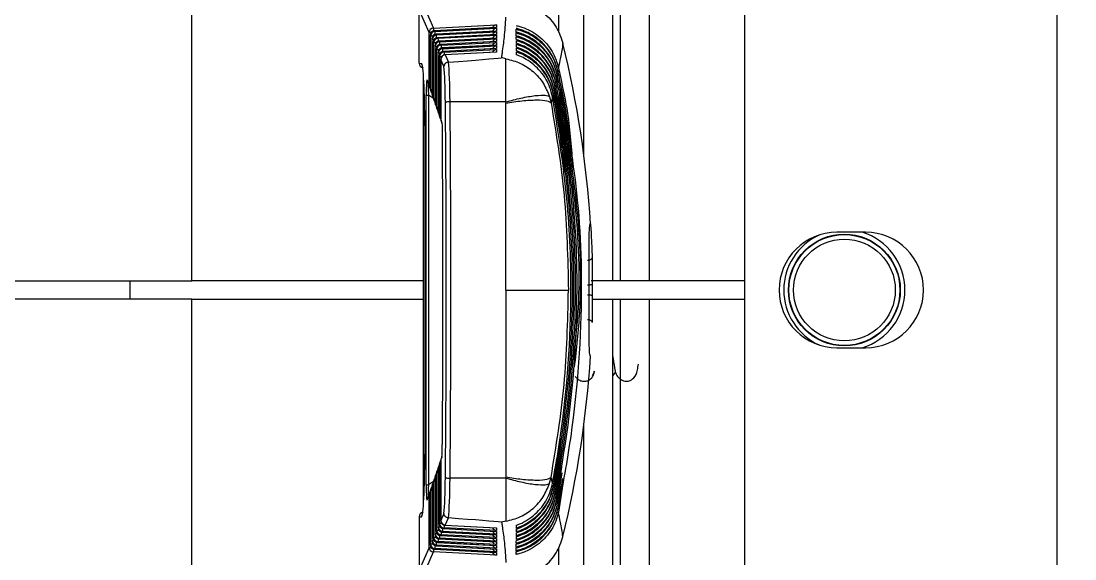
# Model space of a CAD drawing. Extents: x 8 to 113, y 0 to 87.
# Drawn here: x 79.496 to 81.773, y 36.237 to 37.4 of the extents above; entities that cross this region are included whole.
import ezdxf

# ---------------------------------------------------------------- set-up
doc = ezdxf.new("R2010")
doc.units = 0
doc.header["$MEASUREMENT"] = 0
doc.layers.add('OBJECT', color=7, linetype='CONTINUOUS')

msp = doc.modelspace()

# ---------------------------------------------------------------- linework, layer by layer
at = {"layer": 'OBJECT'}
for p, q in [((81.7346, 36.0256), (81.7346, 44.9982)), ((79.8654, 36.8382), (79.8654, 38.7777)), ((80.712, 37.109), (80.712, 38.7777)), ((80.6572, 38.6682), (80.6572, 37.3751)), ((80.7739, 38.598), (80.7739, 36.8382)), ((80.7913, 36.8382), (80.7913, 37.8259)), ((80.8533, 37.8059), (80.8533, 36.8382)), ((81.0596, 36.0699), (81.0596, 37.5666)), ((80.3775, 37.3748), (80.3559, 37.4238)), ((80.3559, 37.3088), (80.3559, 37.4238)), ((80.3654, 37.4337), (80.3869, 37.3847)), ((80.3869, 37.3847), (80.5229, 37.3917)), ((80.5216, 37.3858), (80.3896, 37.3787)), ((80.5229, 37.3858), (80.3896, 37.3786)), ((80.3896, 37.3787), (80.3896, 37.3786)), ((80.3896, 37.3786), (80.3902, 37.3772)), ((80.3902, 37.3772), (80.5229, 37.3841)), ((80.5216, 37.3782), (80.3928, 37.3713)), ((80.5229, 37.3782), (80.3929, 37.3712)), ((80.5229, 37.3917), (80.5229, 37.3858)), ((80.5229, 37.3841), (80.5229, 37.3782)), ((80.3775, 37.261), (80.3775, 37.3748)), ((80.3821, 37.3748), (80.3775, 37.3748)), ((80.3801, 37.3687), (80.3801, 37.2532)), ((80.3807, 37.3673), (80.3801, 37.3687)), ((80.3801, 37.3687), (80.3801, 37.2532)), ((80.3801, 37.3687), (80.3801, 37.3687)), ((80.3807, 37.2514), (80.3807, 37.3673)), ((80.3854, 37.3673), (80.3807, 37.3673)), ((80.3834, 37.3613), (80.3834, 37.2437)), ((80.384, 37.3599), (80.3834, 37.3613)), ((80.3834, 37.3613), (80.3834, 37.2437)), ((80.3834, 37.3613), (80.3834, 37.3613)), ((80.384, 37.2419), (80.384, 37.3599)), ((80.3887, 37.3599), (80.384, 37.3599)), ((80.3928, 37.3713), (80.3929, 37.3712)), ((80.3929, 37.3712), (80.3935, 37.3698)), ((80.3935, 37.3698), (80.5229, 37.3765)), ((80.3937, 37.3634), (80.3935, 37.3698)), ((80.5216, 37.3706), (80.3961, 37.3638)), ((80.5229, 37.3706), (80.3961, 37.3638)), ((80.3961, 37.3638), (80.3967, 37.3624)), ((80.3961, 37.3638), (80.3961, 37.3638)), ((80.3967, 37.3624), (80.5229, 37.3689)), ((80.5216, 37.363), (80.3994, 37.3564)), ((80.5229, 37.363), (80.3994, 37.3563)), ((80.3994, 37.3564), (80.3994, 37.3563)), ((80.3994, 37.3563), (80.4, 37.3549)), ((80.4, 37.3549), (80.5229, 37.3613)), ((80.5216, 37.3554), (80.4027, 37.349)), ((80.5229, 37.3554), (80.4027, 37.3489)), ((80.5229, 37.3765), (80.5229, 37.3706)), ((80.5229, 37.3689), (80.5229, 37.363)), ((80.5229, 37.3613), (80.5229, 37.3554)), ((80.3867, 37.3538), (80.3867, 37.2342)), ((80.3873, 37.3524), (80.3867, 37.3538)), ((80.3867, 37.3538), (80.3867, 37.2342)), ((80.3867, 37.3538), (80.3867, 37.3538)), ((80.3873, 37.2324), (80.3873, 37.3524)), ((80.3919, 37.3524), (80.3873, 37.3524)), ((80.3899, 37.3464), (80.3899, 37.2247)), ((80.3906, 37.345), (80.3899, 37.3464)), ((80.3899, 37.3464), (80.3899, 37.2247)), ((80.3899, 37.3464), (80.3899, 37.3464)), ((80.3906, 37.2229), (80.3906, 37.345)), ((80.3952, 37.345), (80.3906, 37.345)), ((80.3932, 37.339), (80.3932, 37.2152)), ((80.3938, 37.3376), (80.3932, 37.339)), ((80.3932, 37.339), (80.3932, 37.2152)), ((80.3932, 37.339), (80.3932, 37.339)), ((80.3938, 37.2133), (80.3938, 37.3376)), ((80.3985, 37.3376), (80.3938, 37.3376)), ((80.3965, 37.3315), (80.3965, 37.2056)), ((80.3971, 37.3301), (80.3965, 37.3315)), ((80.3965, 37.3315), (80.3965, 37.2056)), ((80.3965, 37.3315), (80.3965, 37.3315)), ((80.4027, 37.349), (80.4027, 37.3489)), ((80.4027, 37.3489), (80.4033, 37.3475)), ((80.4033, 37.3475), (80.5229, 37.3537)), ((80.5216, 37.3478), (80.4059, 37.3415)), ((80.5229, 37.3477), (80.4059, 37.3414)), ((80.4059, 37.3415), (80.4059, 37.3414)), ((80.4059, 37.3414), (80.4066, 37.34)), ((80.4066, 37.34), (80.5229, 37.346)), ((80.5216, 37.3401), (80.4092, 37.3341)), ((80.5229, 37.3401), (80.4092, 37.334)), ((80.4092, 37.3341), (80.4092, 37.334)), ((80.4092, 37.334), (80.4098, 37.3326)), ((80.4098, 37.3326), (80.5229, 37.3384)), ((80.5216, 37.3325), (80.4125, 37.3267)), ((80.5229, 37.3325), (80.4125, 37.3266)), ((80.5229, 37.3537), (80.5229, 37.3477)), ((80.5229, 37.346), (80.5229, 37.3401)), ((80.5229, 37.3384), (80.5229, 37.3325)), ((80.6667, 37.3517), (80.6668, 37.3515)), ((80.3559, 37.3088), (80.3612, 37.3083)), ((80.3559, 37.3088), (80.3559, 37.3088)), ((80.3971, 37.2038), (80.3971, 37.3301)), ((80.4017, 37.3301), (80.3971, 37.3301)), ((80.3997, 37.3241), (80.3997, 37.1961)), ((80.3998, 37.3241), (80.3997, 37.3241)), ((80.4004, 37.3227), (80.3998, 37.3241)), ((80.3998, 37.3241), (80.3998, 37.1961)), ((80.4004, 37.1943), (80.4004, 37.3227)), ((80.405, 37.3227), (80.4004, 37.3227)), ((80.403, 37.3167), (80.403, 37.1866)), ((80.403, 37.3167), (80.403, 37.1866)), ((80.4097, 37.3014), (80.403, 37.3167)), ((80.403, 37.3167), (80.403, 37.3167)), ((80.4125, 37.3266), (80.4125, 37.3267)), ((80.4125, 37.3266), (80.4193, 37.3111)), ((80.4193, 37.3111), (80.4196, 37.3112)), ((80.5434, 37.3182), (80.5343, 37.3206)), ((80.6558, 37.2923), (80.6554, 37.2907)), ((80.6574, 37.282), (80.6558, 37.2923)), ((80.3651, 37.2859), (80.3651, 36.3505)), ((80.3736, 37.2722), (80.3775, 37.261)), ((80.3741, 37.2689), (80.378, 37.2577)), ((80.3742, 37.2686), (80.3742, 37.2658)), ((80.6509, 37.2683), (80.6506, 37.2666)), ((80.6525, 37.2579), (80.6509, 37.2683)), ((80.6526, 37.2763), (80.6522, 37.2747)), ((80.6541, 37.2659), (80.6526, 37.2763)), ((80.6542, 37.2843), (80.6538, 37.2827)), ((80.6558, 37.274), (80.6542, 37.2843)), ((80.3801, 37.261), (80.3775, 37.261)), ((80.3801, 37.2532), (80.3807, 37.2514)), ((80.3801, 37.2532), (80.3801, 37.2532)), ((80.3807, 37.2514), (80.3834, 37.2514)), ((80.3807, 37.25), (80.3813, 37.2482)), ((80.3834, 37.2437), (80.384, 37.2419)), ((80.3834, 37.2437), (80.3834, 37.2437)), ((80.384, 37.2419), (80.3867, 37.2419)), ((80.6458, 37.2442), (80.6455, 37.2426)), ((80.6475, 37.2522), (80.6472, 37.2506)), ((80.6492, 37.2603), (80.6489, 37.2586)), ((80.3715, 36.3973), (80.3715, 37.2392)), ((80.3715, 37.2392), (80.3765, 37.2392)), ((80.3765, 37.2392), (80.3765, 36.3973)), ((80.3868, 37.2324), (80.3765, 37.2392)), ((80.3839, 37.2404), (80.3845, 37.2387)), ((80.3867, 37.2342), (80.3873, 37.2324)), ((80.3867, 37.2342), (80.3867, 37.2342)), ((80.3872, 37.2309), (80.3878, 37.2291)), ((80.3873, 37.2324), (80.3899, 37.2324)), ((80.3899, 37.2247), (80.3906, 37.2229)), ((80.3899, 37.2247), (80.3899, 37.2247)), ((80.3905, 37.2214), (80.3911, 37.2196)), ((80.3906, 37.2229), (80.3932, 37.2229)), ((80.5434, 37.2249), (80.4228, 37.2249)), ((80.5434, 37.2225), (80.5434, 37.2249)), ((80.6378, 37.2361), (80.6411, 37.2229)), ((80.6441, 37.2362), (80.6411, 37.2229)), ((80.3932, 37.2152), (80.3938, 37.2133)), ((80.3932, 37.2152), (80.3932, 37.2152)), ((80.3937, 37.2119), (80.3944, 37.2101)), ((80.3938, 37.2133), (80.3965, 37.2133)), ((80.3965, 37.2056), (80.3971, 37.2038)), ((80.3965, 37.2056), (80.3965, 37.2056)), ((80.397, 37.2024), (80.3976, 37.2006)), ((80.3971, 37.2038), (80.3997, 37.2038)), ((80.3997, 37.1961), (80.3998, 37.1961)), ((80.3998, 37.1961), (80.4004, 37.1943)), ((80.3683, 37.1732), (80.3683, 36.4632)), ((80.3683, 37.1732), (80.3683, 36.4632)), ((80.3683, 37.1732), (80.3683, 37.1732)), ((80.4003, 37.1929), (80.4009, 37.1911)), ((80.4004, 37.1943), (80.403, 37.1943)), ((80.403, 37.1866), (80.4047, 37.1818)), ((80.403, 37.1866), (80.403, 37.1866)), ((80.4036, 37.1834), (80.4052, 37.1785)), ((80.7263, 36.9616), (80.7263, 36.9616)), ((81.3206, 36.9432), (81.2586, 36.9432)), ((79.7321, 36.7982), (79.732, 36.8382)), ((80.3651, 36.8382), (79.8654, 36.8382)), ((80.7913, 36.8382), (80.7739, 36.8382)), ((81.0596, 36.8382), (80.8533, 36.8382)), ((80.7299, 36.8304), (80.7299, 36.8304)), ((79.8654, 34.8588), (79.8654, 36.7982)), ((79.8654, 36.7982), (80.3651, 36.7982)), ((80.7299, 36.806), (80.7299, 36.806)), ((80.7739, 36.7982), (80.7739, 35.0384)), ((80.7739, 36.7982), (80.7913, 36.7982)), ((80.7913, 35.8106), (80.7913, 36.7982)), ((80.8533, 36.7982), (80.8533, 35.8305)), ((80.8533, 36.7982), (81.0596, 36.7982)), ((80.7263, 36.6748), (80.7263, 36.6748)), ((81.2586, 36.6932), (81.3206, 36.6932)), ((80.7305, 36.6337), (80.7359, 36.6425)), ((80.775, 36.6331), (80.7811, 36.6411)), ((80.712, 34.8588), (80.712, 36.5274)), ((80.6602, 36.4954), (80.6455, 36.3938)), ((80.6608, 36.4786), (80.6472, 36.3858)), ((80.3683, 36.4632), (80.3683, 36.4632)), ((80.4009, 36.4454), (80.4003, 36.4436)), ((80.403, 36.4498), (80.4047, 36.4547)), ((80.403, 36.4498), (80.403, 36.3198)), ((80.403, 36.4498), (80.403, 36.3198)), ((80.403, 36.4498), (80.403, 36.4498)), ((80.4052, 36.4579), (80.4036, 36.4531)), ((80.6616, 36.4632), (80.6489, 36.3778)), ((80.6625, 36.4489), (80.6506, 36.3698)), ((80.3938, 36.4231), (80.3932, 36.4213)), ((80.3932, 36.4213), (80.3932, 36.2975)), ((80.3932, 36.4213), (80.3932, 36.2975)), ((80.3932, 36.4213), (80.3932, 36.4213)), ((80.3944, 36.4264), (80.3937, 36.4245)), ((80.3938, 36.2989), (80.3938, 36.4231)), ((80.3965, 36.4231), (80.3938, 36.4231)), ((80.3971, 36.4326), (80.3965, 36.4308)), ((80.3965, 36.4308), (80.3965, 36.3049)), ((80.3965, 36.4308), (80.3965, 36.3049)), ((80.3965, 36.4308), (80.3965, 36.4308)), ((80.3976, 36.4359), (80.397, 36.434)), ((80.3971, 36.3063), (80.3971, 36.4326)), ((80.3997, 36.4326), (80.3971, 36.4326)), ((80.3997, 36.4403), (80.3997, 36.3123)), ((80.3998, 36.4403), (80.3997, 36.4403)), ((80.4004, 36.4421), (80.3998, 36.4403)), ((80.3998, 36.4403), (80.3998, 36.3123)), ((80.4004, 36.3138), (80.4004, 36.4421)), ((80.403, 36.4421), (80.4004, 36.4421)), ((80.6634, 36.4355), (80.6522, 36.3618)), ((80.6645, 36.4228), (80.6538, 36.3538)), ((80.3868, 36.404), (80.3765, 36.3973)), ((80.3873, 36.4041), (80.3867, 36.4023)), ((80.3867, 36.4023), (80.3867, 36.2826)), ((80.3867, 36.4023), (80.3867, 36.2826)), ((80.3867, 36.4023), (80.3867, 36.4023)), ((80.3878, 36.4073), (80.3872, 36.4055)), ((80.3873, 36.284), (80.3873, 36.4041)), ((80.3899, 36.4041), (80.3873, 36.4041)), ((80.3906, 36.4136), (80.3899, 36.4118)), ((80.3899, 36.4118), (80.3899, 36.29)), ((80.3899, 36.4118), (80.3899, 36.29)), ((80.3899, 36.4118), (80.3899, 36.4118)), ((80.3911, 36.4168), (80.3905, 36.415)), ((80.3906, 36.2914), (80.3906, 36.4136)), ((80.3932, 36.4136), (80.3906, 36.4136)), ((80.5434, 36.4115), (80.4228, 36.4115)), ((80.5434, 36.414), (80.5434, 36.4115)), ((80.6378, 36.4004), (80.6411, 36.4135)), ((80.6441, 36.4002), (80.6411, 36.4135)), ((80.6655, 36.4107), (80.6554, 36.3458)), ((80.6666, 36.3991), (80.657, 36.3378)), ((80.3715, 36.3973), (80.3765, 36.3973)), ((80.3736, 36.3643), (80.3775, 36.3755)), ((80.378, 36.3787), (80.3741, 36.3675)), ((80.3775, 36.2617), (80.3775, 36.3755)), ((80.3775, 36.3755), (80.3801, 36.3755)), ((80.3807, 36.385), (80.3801, 36.3832)), ((80.3801, 36.3832), (80.3801, 36.2677)), ((80.3801, 36.3832), (80.3801, 36.2677)), ((80.3801, 36.3832), (80.3801, 36.3832)), ((80.3813, 36.3883), (80.3807, 36.3865)), ((80.3807, 36.2691), (80.3807, 36.385)), ((80.3834, 36.385), (80.3807, 36.385)), ((80.384, 36.3945), (80.3834, 36.3927)), ((80.3834, 36.3927), (80.3834, 36.2752)), ((80.3834, 36.3927), (80.3834, 36.2752)), ((80.3834, 36.3927), (80.3834, 36.3927)), ((80.3845, 36.3978), (80.3839, 36.396)), ((80.384, 36.2766), (80.384, 36.3945)), ((80.3867, 36.3945), (80.384, 36.3945)), ((80.6458, 36.3922), (80.6455, 36.3938)), ((80.6475, 36.3842), (80.6472, 36.3858)), ((80.6492, 36.3762), (80.6489, 36.3778)), ((80.6509, 36.3682), (80.6506, 36.3698)), ((80.6526, 36.3602), (80.6522, 36.3618)), ((80.6542, 36.3522), (80.6538, 36.3538)), ((80.4097, 36.335), (80.403, 36.3198)), ((80.6558, 36.3442), (80.6554, 36.3458)), ((80.3559, 36.3277), (80.3612, 36.3281)), ((80.3559, 36.3277), (80.3559, 36.2127)), ((80.3559, 36.3277), (80.3559, 36.3277)), ((80.3997, 36.3123), (80.3998, 36.3123)), ((80.3998, 36.3123), (80.4004, 36.3138)), ((80.4004, 36.3138), (80.405, 36.3138)), ((80.403, 36.3198), (80.403, 36.3198)), ((80.4125, 36.3099), (80.4193, 36.3253)), ((80.4125, 36.3099), (80.5229, 36.3039)), ((80.4125, 36.3098), (80.4125, 36.3099)), ((80.4125, 36.3098), (80.5216, 36.3039)), ((80.4193, 36.3253), (80.4196, 36.3253)), ((80.5434, 36.3182), (80.5343, 36.3159)), ((80.3899, 36.29), (80.3906, 36.2914)), ((80.3899, 36.29), (80.3899, 36.29)), ((80.3906, 36.2914), (80.3952, 36.2914)), ((80.3932, 36.2975), (80.3938, 36.2989)), ((80.3932, 36.2975), (80.3932, 36.2975)), ((80.3938, 36.2989), (80.3985, 36.2989)), ((80.3965, 36.3049), (80.3971, 36.3063)), ((80.3965, 36.3049), (80.3965, 36.3049)), ((80.3971, 36.3063), (80.4017, 36.3063)), ((80.4033, 36.289), (80.4027, 36.2876)), ((80.4027, 36.2876), (80.5229, 36.2811)), ((80.4027, 36.2876), (80.4027, 36.2875)), ((80.4027, 36.2875), (80.5216, 36.2811)), ((80.5229, 36.2828), (80.4033, 36.289)), ((80.4066, 36.2964), (80.4059, 36.295)), ((80.4059, 36.295), (80.5229, 36.2887)), ((80.4059, 36.295), (80.4059, 36.2949)), ((80.4059, 36.2949), (80.5216, 36.2887)), ((80.5229, 36.2904), (80.4066, 36.2964)), ((80.4098, 36.3039), (80.4092, 36.3024)), ((80.4092, 36.3024), (80.5216, 36.2963)), ((80.4092, 36.3024), (80.5229, 36.2963)), ((80.4092, 36.3024), (80.4092, 36.3024)), ((80.5229, 36.298), (80.4098, 36.3039)), ((80.5229, 36.3039), (80.5229, 36.298)), ((80.5229, 36.2963), (80.5229, 36.2904)), ((80.5229, 36.2887), (80.5229, 36.2828)), ((80.6667, 36.2848), (80.6668, 36.285)), ((80.3775, 36.2617), (80.3559, 36.2126)), ((80.3775, 36.2617), (80.3821, 36.2617)), ((80.3801, 36.2677), (80.3807, 36.2691)), ((80.3801, 36.2677), (80.3801, 36.2677)), ((80.3807, 36.2691), (80.3854, 36.2691)), ((80.3834, 36.2752), (80.384, 36.2766)), ((80.3834, 36.2752), (80.3834, 36.2752)), ((80.384, 36.2766), (80.3887, 36.2766)), ((80.3867, 36.2826), (80.3873, 36.284)), ((80.3867, 36.2826), (80.3867, 36.2826)), ((80.3873, 36.284), (80.3919, 36.284)), ((80.3929, 36.2653), (80.3928, 36.2652)), ((80.3928, 36.2652), (80.5216, 36.2582)), ((80.3935, 36.2666), (80.3929, 36.2653)), ((80.3929, 36.2653), (80.5229, 36.2582)), ((80.5229, 36.26), (80.3935, 36.2666)), ((80.3967, 36.2741), (80.3961, 36.2727)), ((80.3961, 36.2727), (80.5229, 36.2659)), ((80.3961, 36.2727), (80.3961, 36.2726)), ((80.3961, 36.2726), (80.5216, 36.2659)), ((80.5229, 36.2676), (80.3967, 36.2741)), ((80.4, 36.2815), (80.3994, 36.2801)), ((80.3994, 36.2801), (80.5229, 36.2735)), ((80.3994, 36.2801), (80.3994, 36.28)), ((80.3994, 36.28), (80.5216, 36.2735)), ((80.5229, 36.2752), (80.4, 36.2815)), ((80.5229, 36.2811), (80.5229, 36.2752)), ((80.5229, 36.2735), (80.5229, 36.2676)), ((80.5229, 36.2659), (80.5229, 36.26)), ((80.3654, 36.2027), (80.3869, 36.2518)), ((80.5229, 36.2447), (80.3869, 36.2518)), ((80.3902, 36.2592), (80.3896, 36.2578)), ((80.3896, 36.2578), (80.5229, 36.2506)), ((80.3896, 36.2578), (80.3896, 36.2577)), ((80.3896, 36.2577), (80.5216, 36.2506)), ((80.5229, 36.2523), (80.3902, 36.2592)), ((80.5229, 36.2582), (80.5229, 36.2523)), ((80.5229, 36.2506), (80.5229, 36.2447)), ((80.6572, 36.2616), (80.6572, 34.9682))]:
    msp.add_line(p, q, dxfattribs=at)
for radius in [0.1208, 0.1199, 0.11]:
    msp.add_circle((81.2746, 36.8182), radius, dxfattribs=at)
for centre, radius, start, end in [((82.3596, 36.8182), 1.5, 209.9264, 65.3757), ((80.3875, 37.3747), 0.01, 93.231, 179.4238), ((80.3901, 37.3687), 0.01, 93.0837, 180), ((80.3902, 37.3686), 0.01, 93.2344, 179.4221), ((80.3908, 37.3672), 0.01, 93.2344, 179.4221), ((80.6108, 37.3906), 0.224, 181.5072, 183.1459), ((80.6892, 37.3862), 0.2991, 181.7126, 182.9381), ((80.3934, 37.3613), 0.01, 93.0837, 180), ((80.3934, 37.3612), 0.01, 93.2327, 179.4238), ((80.394, 37.3598), 0.01, 93.2353, 179.4212), ((80.3967, 37.3538), 0.01, 93.0837, 180), ((80.3967, 37.3537), 0.01, 93.2344, 179.4221), ((80.3973, 37.3523), 0.01, 93.2344, 179.4221), ((80.3999, 37.3464), 0.01, 93.0837, 180), ((80.4, 37.3463), 0.01, 93.2327, 179.4238), ((80.4006, 37.3449), 0.01, 93.2344, 179.4212), ((80.7626, 37.374), 0.366, 181.8247, 182.8239), ((80.6205, 37.3607), 0.2205, 181.4963, 183.1527), ((80.4032, 37.339), 0.01, 93.0837, 180), ((80.4032, 37.3389), 0.01, 93.2344, 179.4221), ((80.4039, 37.3375), 0.01, 93.2344, 179.4221), ((80.4065, 37.3315), 0.01, 93.0837, 180), ((80.4065, 37.3314), 0.01, 93.2327, 179.4238), ((80.4071, 37.33), 0.01, 93.2353, 179.4204), ((80.4097, 37.3241), 0.01, 93.0837, 180), ((80.4098, 37.324), 0.01, 93.2344, 179.4221), ((80.4104, 37.3226), 0.01, 93.2327, 179.4238), ((80.6254, 37.3533), 0.2222, 181.5036, 183.1459), ((80.6281, 37.3458), 0.2216, 181.5016, 183.1456), ((80.6315, 37.3384), 0.2218, 181.5031, 183.1443), ((78.4809, 36.8182), 2.25, 3.6537, 13.7101), ((80.3659, 37.3088), 0.01, 180, 265), ((80.413, 37.3167), 0.01, 93.0837, 180), ((80.4131, 37.3166), 0.01, 93.2344, 179.4221), ((80.3712, 37.3083), 0.01, 179.9763, 217.6334), ((80.3833, 37.2721), 0.00975, 179.5239, 198.9866), ((80.3872, 37.2609), 0.00976, 179.5291, 198.9763), ((80.3874, 37.261), 0.01, 198.9828, 222.7995), ((80.3901, 37.2532), 0.01, 180, 198.9828), ((80.3899, 37.2531), 0.00976, 179.5278, 198.9777), ((80.3905, 37.2514), 0.00976, 179.5275, 198.9763), ((80.3907, 37.2514), 0.01, 198.9828, 222.774), ((80.3934, 37.2437), 0.01, 180, 198.9828), ((80.3932, 37.2436), 0.00976, 179.5275, 198.9763), ((80.3938, 37.2418), 0.00976, 179.5291, 198.9763), ((80.394, 37.2419), 0.01, 198.9828, 222.7486), ((80.3967, 37.2342), 0.01, 180, 198.9828), ((80.3964, 37.2341), 0.00976, 179.5278, 198.9777), ((80.397, 37.2323), 0.00976, 179.5314, 198.9724), ((80.3973, 37.2324), 0.01, 198.9828, 222.7231), ((80.3999, 37.2247), 0.01, 180, 198.9828), ((80.3997, 37.2246), 0.00976, 179.5291, 198.9763), ((80.4003, 37.2228), 0.00976, 179.5291, 198.9763), ((80.4005, 37.2229), 0.01, 198.9828, 222.6976), ((80.4207, 37.208), 0.0171, 82.9724, 117.5467), ((80.4032, 37.2152), 0.01, 180, 198.9828), ((80.403, 37.2151), 0.00976, 179.5278, 198.9777), ((80.4036, 37.2133), 0.00976, 179.5278, 198.9777), ((80.4038, 37.2133), 0.01, 198.9828, 222.6721), ((80.4065, 37.2056), 0.01, 180, 198.9828), ((80.4062, 37.2056), 0.00976, 179.5291, 198.9763), ((80.4069, 37.2037), 0.00975, 179.5239, 198.9866), ((80.4071, 37.2038), 0.01, 198.9828, 222.6466), ((80.4097, 37.1961), 0.01, 180, 198.9828), ((80.4095, 37.1961), 0.00976, 179.5314, 198.9724), ((80.4101, 37.1942), 0.00976, 179.5278, 198.9777), ((80.4104, 37.1943), 0.01, 198.9828, 222.6211), ((80.413, 37.1866), 0.01, 180, 198.9828), ((80.4128, 37.1865), 0.00976, 179.5291, 198.9763), ((80.4145, 37.1817), 0.00976, 179.5278, 198.9777), ((81.2586, 36.8182), 0.125, 90, 270), ((81.2746, 36.8182), 0.1308, 114.6595, 245.3405), ((81.2746, 36.8182), 0.1308, 287.1647, 72.8353), ((81.3206, 36.8182), 0.125, 270, 90), ((78.4809, 36.8182), 2.25, 346.2899, 356.3463), ((80.4101, 36.4422), 0.00976, 161.0223, 180.4722), ((80.4104, 36.4421), 0.01, 137.3789, 161.0172), ((80.413, 36.4498), 0.01, 161.0172, 180), ((80.4128, 36.4499), 0.00976, 161.0237, 180.4709), ((80.4145, 36.4548), 0.00976, 161.0223, 180.4722), ((80.4032, 36.4213), 0.01, 161.0172, 180), ((80.403, 36.4214), 0.00976, 161.0237, 180.4725), ((80.4036, 36.4232), 0.00976, 161.0237, 180.4725), ((80.4038, 36.4231), 0.01, 137.3279, 161.0172), ((80.4065, 36.4308), 0.01, 161.0172, 180), ((80.4062, 36.4309), 0.00976, 161.0237, 180.4709), ((80.4069, 36.4327), 0.00975, 161.0134, 180.4761), ((80.4071, 36.4326), 0.01, 137.3534, 161.0172), ((80.4097, 36.4403), 0.01, 161.0172, 180), ((80.4095, 36.4404), 0.00976, 161.0237, 180.4725), ((80.394, 36.3945), 0.01, 137.2514, 161.0172), ((80.3967, 36.4023), 0.01, 161.0172, 180), ((80.3964, 36.4023), 0.00976, 161.0276, 180.4686), ((80.397, 36.4041), 0.00976, 161.0237, 180.4725), ((80.3973, 36.4041), 0.01, 137.2769, 161.0172), ((80.3999, 36.4118), 0.01, 161.0172, 180), ((80.3997, 36.4119), 0.00976, 161.0237, 180.4709), ((80.4003, 36.4137), 0.00976, 161.0237, 180.4709), ((80.4005, 36.4136), 0.01, 137.3024, 161.0172), ((80.4207, 36.4285), 0.0171, 242.4533, 277.0276), ((80.3872, 36.3756), 0.00976, 161.0223, 180.4722), ((80.3874, 36.3755), 0.01, 137.2005, 161.0172), ((80.3901, 36.3832), 0.01, 161.0172, 180), ((80.3899, 36.3833), 0.00976, 161.0223, 180.4722), ((80.3905, 36.3851), 0.00976, 161.0237, 180.4725), ((80.3907, 36.385), 0.01, 137.226, 161.0172), ((80.3934, 36.3927), 0.01, 161.0172, 180), ((80.3932, 36.3928), 0.00976, 161.0237, 180.4709), ((80.3938, 36.3946), 0.00976, 161.0237, 180.4709), ((80.3833, 36.3643), 0.00975, 161.0134, 180.4761), ((80.3659, 36.3277), 0.01, 95, 180), ((80.3712, 36.3281), 0.01, 142.3666, 180.0237), ((80.4097, 36.3123), 0.01, 180, 266.9163), ((80.4098, 36.3124), 0.01, 180.5769, 266.7683), ((80.4104, 36.3139), 0.01, 180.5769, 266.7683), ((80.413, 36.3198), 0.01, 180, 266.9163), ((80.4131, 36.3199), 0.01, 180.5789, 266.7629), ((80.6315, 36.298), 0.2218, 176.8558, 178.497), ((80.3999, 36.29), 0.01, 180, 266.9163), ((80.4, 36.2901), 0.01, 180.5789, 266.7629), ((80.4006, 36.2915), 0.01, 180.5763, 266.7697), ((80.4032, 36.2975), 0.01, 180, 266.9163), ((80.4032, 36.2976), 0.01, 180.5789, 266.7629), ((80.4039, 36.299), 0.01, 180.5769, 266.7683), ((80.4065, 36.3049), 0.01, 180, 266.9163), ((80.4065, 36.305), 0.01, 180.5769, 266.7683), ((80.4071, 36.3064), 0.01, 180.5772, 266.7688), ((80.6205, 36.2758), 0.2206, 176.8473, 178.5033), ((80.6254, 36.2832), 0.2221, 176.8542, 178.4966), ((80.6282, 36.2906), 0.2217, 176.8547, 178.498), ((80.3875, 36.2618), 0.01, 180.5769, 266.7683), ((80.3901, 36.2677), 0.01, 180, 266.9163), ((80.3902, 36.2678), 0.01, 180.5789, 266.7629), ((80.3908, 36.2692), 0.01, 180.5789, 266.7629), ((80.3934, 36.2752), 0.01, 180, 266.9163), ((80.3934, 36.2753), 0.01, 180.5769, 266.7683), ((80.394, 36.2767), 0.01, 180.5778, 266.7674), ((80.3967, 36.2826), 0.01, 180, 266.9163), ((80.3967, 36.2827), 0.01, 180.5769, 266.7683), ((80.3973, 36.2841), 0.01, 180.5789, 266.7629), ((80.6743, 36.2509), 0.2842, 177.0296, 178.3196), ((79.6049, 36.3019), 0.7894, 357.4426, 357.9064), ((80.6569, 36.2667), 0.2602, 176.9729, 178.3784), ((80.8138, 36.2376), 0.4271, 177.2438, 178.1031)]:
    msp.add_arc(centre, radius, start, end, dxfattribs=at)
for centre, major_axis, ratio, start_param, end_param in [((80.5234, 37.3818), (0.00731, 0.0077), 0.885668, 0.872583, 1.900342), ((80.5234, 37.3742), (0.00731, 0.0077), 0.885668, 0.872583, 1.900342), ((80.5234, 37.3666), (0.00731, 0.0077), 0.885668, 0.872583, 1.900342), ((80.5234, 37.359), (0.00731, 0.0077), 0.885668, 0.872583, 1.900342), ((80.5234, 37.3514), (0.00731, 0.0077), 0.885668, 0.872583, 1.900342), ((80.5234, 37.3437), (0.00731, 0.0077), 0.885668, 0.872583, 1.900342), ((80.5234, 37.3361), (0.00731, 0.0077), 0.885668, 0.872583, 1.900342), ((80.5234, 37.3285), (0.00731, 0.0077), 0.885668, 0.872583, 1.900342), ((78.2536, 37.2032), (2.2897, 0.1191), 0.00637, 5.952606, 6.193719), ((80.4171, 37.2032), (0, 0.12), 0.048402, 4.894143, 5.830764), ((80.3612, 37.1728), (0, 0.1355), 0.052561, 4.715395, 6.278595), ((80.4071, 37.2032), (0, 0.11), 0.052802, 4.894143, 5.815677), ((80.374, 37.2245), (-0.0008, 0.0482), 0.049658, 6.132152, 7.543678), ((80.384, 37.2245), (-0.0068, 0.04), 0.131783, 0.235307, 0.687541), ((80.384, 37.2245), (-0.0068, 0.04), 0.131783, 0.687541, 1.17247), ((80.2965, 36.8182), (0, 2.24), 0.052802, 4.530635, 4.894143), ((80.3065, 36.8182), (0, 2.25), 0.052568, 4.530635, 4.894143), ((80.293, 36.8182), (0, 2.1693), 0.052827, 4.557874, 4.866904), ((80.7376, 36.8182), (0, 0.1429), 0.054262, 1.485384, 1.656209), ((80.3612, 36.4636), (0, 0.1355), 0.052561, 3.146183, 4.709383), ((80.4071, 36.4332), (0, 0.11), 0.052802, 3.609101, 4.530635), ((80.4171, 36.4332), (0, 0.12), 0.048402, 3.594014, 4.530635), ((80.374, 36.4119), (0.0008, 0.0482), 0.049658, 1.8811, 3.292626), ((80.384, 36.4119), (0.0068, 0.04), 0.131783, 1.969122, 2.906286), ((78.2536, 36.4332), (2.2897, -0.1191), 0.00637, 0.089466, 0.33058), ((80.5234, 36.3079), (-0.00731, 0.0077), 0.885668, 1.241251, 2.26901), ((80.5234, 36.3003), (-0.00731, 0.0077), 0.885668, 1.241251, 2.26901), ((80.5234, 36.2927), (-0.00731, 0.0077), 0.885668, 1.241251, 2.26901), ((80.5234, 36.2851), (-0.00731, 0.0077), 0.885668, 1.241251, 2.26901), ((80.5234, 36.2775), (-0.00731, 0.0077), 0.885668, 1.241251, 2.26901), ((80.5234, 36.2699), (-0.00731, 0.0077), 0.885668, 1.241251, 2.26901), ((80.5234, 36.2623), (-0.00731, 0.0077), 0.885668, 1.241251, 2.26901), ((80.5234, 36.2546), (-0.00731, 0.0077), 0.885668, 1.241251, 2.26901)]:
    msp.add_ellipse(centre, major_axis=major_axis, ratio=ratio, start_param=start_param, end_param=end_param, dxfattribs=at)
for points, knots in [([(80.5505, 37.4432), (80.564, 37.4419), (80.591, 37.4391), (80.6266, 37.4183), (80.654, 37.3886), (80.6626, 37.3637), (80.6667, 37.3517)], [0, 0, 0, 0, 0.253583, 0.507165, 0.760847, 1, 1, 1, 1]), ([(80.5343, 37.3206), (80.5344, 37.3213), (80.5349, 37.3248), (80.5371, 37.3396), (80.5411, 37.368), (80.5426, 37.3935), (80.5434, 37.4078)], [0, 0, 0, 0, 0.024148, 0.120739, 0.507103, 1, 1, 1, 1]), ([(80.5655, 37.3901), (80.5681, 37.3894), (80.5773, 37.3873), (80.5986, 37.379), (80.6263, 37.3593), (80.648, 37.3294), (80.6544, 37.3076), (80.657, 37.2987)], [0, 0, 0, 0, 0.059775, 0.20716, 0.50141, 0.795934, 1, 1, 1, 1]), ([(80.6558, 37.2923), (80.654, 37.2987), (80.6487, 37.3183), (80.6303, 37.3476), (80.6022, 37.3705), (80.5792, 37.3804), (80.5682, 37.3832), (80.5656, 37.3839)], [0, 0, 0, 0, 0.1485046, 0.4485974, 0.7482559, 0.9404451, 1, 1, 1, 1]), ([(80.5656, 37.3821), (80.5682, 37.3814), (80.5773, 37.3791), (80.5985, 37.3705), (80.6259, 37.3504), (80.6469, 37.3206), (80.653, 37.2992), (80.6554, 37.2907)], [0, 0, 0, 0, 0.0594948, 0.2084586, 0.5058928, 0.8036089, 1, 1, 1, 1]), ([(80.5658, 37.3758), (80.5657, 37.3767), (80.5657, 37.3788), (80.5657, 37.3808), (80.5656, 37.3821)], [0, 0, 0, 0, 0.412531, 1, 1, 1, 1]), ([(80.6542, 37.2843), (80.6524, 37.2908), (80.6472, 37.3103), (80.6289, 37.3396), (80.6012, 37.3624), (80.5788, 37.3723), (80.5683, 37.3751), (80.5658, 37.3758)], [0, 0, 0, 0, 0.150135, 0.453531, 0.756487, 0.940721, 1, 1, 1, 1]), ([(80.5658, 37.374), (80.5683, 37.3733), (80.5773, 37.3709), (80.5983, 37.362), (80.6254, 37.3415), (80.6457, 37.3117), (80.6516, 37.2907), (80.6538, 37.2827)], [0, 0, 0, 0, 0.059218, 0.209832, 0.510595, 0.811654, 1, 1, 1, 1]), ([(80.5659, 37.3677), (80.5659, 37.3686), (80.5658, 37.3707), (80.5658, 37.3728), (80.5658, 37.374)], [0, 0, 0, 0, 0.412496, 1, 1, 1, 1]), ([(80.6526, 37.2763), (80.6508, 37.2827), (80.6457, 37.3023), (80.6275, 37.3317), (80.6002, 37.3542), (80.5784, 37.3642), (80.5684, 37.367), (80.5659, 37.3677)], [0, 0, 0, 0, 0.151845, 0.458695, 0.765102, 0.940995, 1, 1, 1, 1]), ([(80.5659, 37.3659), (80.5684, 37.3652), (80.5773, 37.3626), (80.5982, 37.3535), (80.625, 37.3325), (80.6445, 37.3029), (80.6501, 37.2823), (80.6522, 37.2747)], [0, 0, 0, 0, 0.058943, 0.211284, 0.515533, 0.820091, 1, 1, 1, 1]), ([(80.5661, 37.3596), (80.566, 37.3605), (80.566, 37.3626), (80.566, 37.3647), (80.5659, 37.3659)], [0, 0, 0, 0, 0.412465, 1, 1, 1, 1]), ([(80.6509, 37.2683), (80.6492, 37.2747), (80.6441, 37.2943), (80.6261, 37.3238), (80.5992, 37.3461), (80.5779, 37.356), (80.5685, 37.3589), (80.5661, 37.3596)], [0, 0, 0, 0, 0.153635, 0.464105, 0.774128, 0.941266, 1, 1, 1, 1]), ([(80.5661, 37.3578), (80.5685, 37.357), (80.5774, 37.3543), (80.598, 37.3449), (80.6245, 37.3235), (80.6433, 37.294), (80.6487, 37.2738), (80.6506, 37.2666)], [0, 0, 0, 0, 0.0586706, 0.212823, 0.5207278, 0.8289547, 1, 1, 1, 1]), ([(80.5662, 37.3514), (80.5662, 37.3523), (80.5662, 37.3544), (80.5661, 37.3565), (80.5661, 37.3578)], [0, 0, 0, 0, 0.412428, 1, 1, 1, 1]), ([(80.6492, 37.2603), (80.6476, 37.2667), (80.6425, 37.2864), (80.6246, 37.3159), (80.5982, 37.3379), (80.5775, 37.3478), (80.5686, 37.3507), (80.5662, 37.3514)], [0, 0, 0, 0, 0.1555103, 0.4697785, 0.7835913, 0.9415343, 1, 1, 1, 1]), ([(80.5663, 37.3496), (80.5686, 37.3488), (80.5774, 37.346), (80.5979, 37.3362), (80.624, 37.3145), (80.6421, 37.2851), (80.6472, 37.2654), (80.6489, 37.2586)], [0, 0, 0, 0, 0.058402, 0.214452, 0.526192, 0.838269, 1, 1, 1, 1]), ([(80.5664, 37.3432), (80.5664, 37.3441), (80.5663, 37.3462), (80.5663, 37.3483), (80.5663, 37.3496)], [0, 0, 0, 0, 0.412395, 1, 1, 1, 1]), ([(80.6475, 37.2522), (80.6459, 37.2587), (80.6409, 37.2784), (80.6231, 37.3079), (80.5971, 37.3298), (80.577, 37.3396), (80.5687, 37.3424), (80.5664, 37.3432)], [0, 0, 0, 0, 0.157483, 0.475733, 0.793525, 0.941799, 1, 1, 1, 1]), ([(80.5664, 37.3414), (80.5687, 37.3406), (80.5774, 37.3376), (80.5977, 37.3275), (80.6235, 37.3054), (80.6408, 37.2761), (80.6456, 37.2569), (80.6472, 37.2506)], [0, 0, 0, 0, 0.0581353, 0.2161786, 0.5319486, 0.8480671, 1, 1, 1, 1]), ([(80.5665, 37.335), (80.5665, 37.3359), (80.5665, 37.338), (80.5664, 37.3401), (80.5664, 37.3414)], [0, 0, 0, 0, 0.412352, 1, 1, 1, 1]), ([(80.6458, 37.2442), (80.6442, 37.2507), (80.6393, 37.2704), (80.6215, 37.3), (80.5961, 37.3216), (80.5766, 37.3314), (80.5688, 37.3341), (80.5665, 37.335)], [0, 0, 0, 0, 0.159552, 0.481989, 0.803961, 0.94206, 1, 1, 1, 1]), ([(80.5666, 37.3331), (80.5689, 37.3323), (80.5774, 37.3292), (80.5975, 37.3188), (80.6229, 37.2962), (80.6395, 37.2671), (80.6441, 37.2484), (80.6455, 37.2426)], [0, 0, 0, 0, 0.057872, 0.218011, 0.538016, 0.858387, 1, 1, 1, 1]), ([(80.5667, 37.3267), (80.5667, 37.3276), (80.5667, 37.3297), (80.5666, 37.3319), (80.5666, 37.3331)], [0, 0, 0, 0, 0.412313, 1, 1, 1, 1]), ([(80.6668, 37.3515), (80.665, 37.3413), (80.6618, 37.3237), (80.6584, 37.306), (80.657, 37.2987)], [0, 0, 0, 0, 0.58145, 1, 1, 1, 1]), ([(80.4193, 37.3111), (80.4182, 37.311), (80.416, 37.3106), (80.4131, 37.3088), (80.4109, 37.3063), (80.4099, 37.3037), (80.4097, 37.3021), (80.4097, 37.3015), (80.4097, 37.3014)], [0, 0, 0, 0, 0.219285, 0.43851, 0.65924, 0.882982, 0.985818, 1, 1, 1, 1]), ([(80.5434, 37.2249), (80.5434, 37.2356), (80.5434, 37.2569), (80.5434, 37.2843), (80.5434, 37.3063), (80.5434, 37.3142), (80.5434, 37.3182)], [0, 0, 0, 0, 0.250001, 0.499999, 0.750001, 1, 1, 1, 1]), ([(80.5434, 37.3182), (80.5541, 37.3155), (80.5755, 37.3101), (80.6031, 37.2913), (80.6254, 37.2666), (80.6337, 37.2463), (80.6378, 37.2361)], [0, 0, 0, 0, 0.2499997, 0.4999993, 0.7500001, 1, 1, 1, 1]), ([(80.6441, 37.2362), (80.6425, 37.2427), (80.6376, 37.2624), (80.62, 37.2921), (80.595, 37.3134), (80.5761, 37.3231), (80.5689, 37.3258), (80.5667, 37.3267)], [0, 0, 0, 0, 0.161729, 0.488571, 0.814942, 0.942319, 1, 1, 1, 1]), ([(80.6554, 37.2907), (80.6568, 37.2842), (80.6638, 37.2515), (80.678, 37.183), (80.6825, 37.1199), (80.6851, 37.0835)], [0, 0, 0, 0, 0.095442, 0.477265, 1, 1, 1, 1]), ([(80.657, 37.2987), (80.6584, 37.2922), (80.6655, 37.2596), (80.6803, 37.1888), (80.6852, 37.1233), (80.6881, 37.0845)], [0, 0, 0, 0, 0.09231, 0.461609, 1, 1, 1, 1]), ([(80.3723, 37.2675), (80.3722, 37.2665), (80.3718, 37.2635), (80.3716, 37.254), (80.3715, 37.245), (80.3715, 37.2398), (80.3715, 37.2392)], [0, 0, 0, 0, 0.1686596, 0.5289202, 0.9473974, 1, 1, 1, 1]), ([(80.6506, 37.2666), (80.6519, 37.2601), (80.6585, 37.2274), (80.671, 37.1649), (80.6745, 37.108), (80.6764, 37.0778)], [0, 0, 0, 0, 0.104797, 0.524043, 1, 1, 1, 1]), ([(80.6522, 37.2747), (80.6536, 37.2681), (80.6603, 37.2355), (80.6733, 37.1711), (80.6772, 37.1123), (80.6793, 37.0801)], [0, 0, 0, 0, 0.101684, 0.508481, 1, 1, 1, 1]), ([(80.6538, 37.2827), (80.6552, 37.2761), (80.662, 37.2435), (80.6756, 37.1771), (80.6798, 37.1162), (80.6821, 37.082)], [0, 0, 0, 0, 0.098567, 0.492889, 1, 1, 1, 1]), ([(80.6455, 37.2426), (80.6467, 37.2361), (80.653, 37.2033), (80.6641, 37.1458), (80.6668, 37.0941), (80.6682, 37.069)], [0, 0, 0, 0, 0.114095, 0.570547, 1, 1, 1, 1]), ([(80.6458, 36.3922), (80.6471, 36.3988), (80.6534, 36.4315), (80.6767, 36.5699), (80.6921, 36.7763), (80.6818, 37.029), (80.6578, 37.1725), (80.6458, 37.2442)], [0, 0, 0, 0, 0.02334, 0.116711, 0.491126, 0.745563, 1, 1, 1, 1]), ([(80.6472, 37.2506), (80.6485, 37.2441), (80.6549, 37.2114), (80.6664, 37.1523), (80.6694, 37.0989), (80.6709, 37.0722)], [0, 0, 0, 0, 0.111001, 0.555076, 1, 1, 1, 1]), ([(80.6475, 36.3842), (80.6488, 36.3907), (80.6553, 36.4234), (80.679, 36.5617), (80.6954, 36.7709), (80.6853, 37.029), (80.6601, 37.1778), (80.6475, 37.2522)], [0, 0, 0, 0, 0.022904, 0.114532, 0.481956, 0.740978, 1, 1, 1, 1]), ([(80.6489, 37.2586), (80.6502, 37.2521), (80.6567, 37.2194), (80.6687, 37.1587), (80.6719, 37.1036), (80.6736, 37.0751)], [0, 0, 0, 0, 0.107902, 0.539574, 1, 1, 1, 1]), ([(80.6492, 36.3762), (80.6506, 36.3827), (80.6571, 36.4154), (80.6813, 36.5536), (80.6987, 36.7654), (80.689, 37.0291), (80.6625, 37.1832), (80.6492, 37.2603)], [0, 0, 0, 0, 0.022484, 0.112433, 0.473119, 0.736559, 1, 1, 1, 1]), ([(80.6558, 36.3442), (80.6572, 36.3507), (80.6642, 36.3833), (80.6903, 36.5211), (80.7114, 36.7434), (80.7044, 37.0158), (80.6753, 37.1779), (80.662, 37.2524)], [0, 0, 0, 0, 0.021872, 0.109374, 0.460235, 0.752211, 1, 1, 1, 1]), ([(80.6919, 36.6515), (80.6963, 36.6909), (80.7103, 36.8161), (80.6997, 37.0159), (80.6727, 37.1726), (80.6603, 37.2443)], [0, 0, 0, 0, 0.199337, 0.633577, 1, 1, 1, 1]), ([(80.5434, 37.2249), (80.5545, 37.2279), (80.5775, 37.234), (80.6079, 37.2391), (80.6303, 37.2403), (80.6353, 37.2374), (80.6378, 37.2361)], [0, 0, 0, 0, 0.241561, 0.5, 0.758437, 1, 1, 1, 1]), ([(80.5434, 37.2225), (80.5551, 37.2243), (80.5794, 37.228), (80.6112, 37.2297), (80.6343, 37.2282), (80.6389, 37.2246), (80.6411, 37.2229)], [0, 0, 0, 0, 0.2411708, 0.4999999, 0.7588284, 1, 1, 1, 1]), ([(80.5434, 36.8182), (80.5434, 36.886), (80.5434, 37.0216), (80.5434, 37.1555), (80.5434, 37.2225)], [0, 0, 0, 0, 0.5, 1, 1, 1, 1]), ([(80.6411, 37.2229), (80.652, 37.1564), (80.6739, 37.0224), (80.677, 36.8866), (80.6786, 36.8182)], [0, 0, 0, 0, 0.496376, 1, 1, 1, 1]), ([(80.6441, 36.4002), (80.6453, 36.4068), (80.6515, 36.4395), (80.6743, 36.578), (80.6888, 36.7818), (80.6782, 37.029), (80.6554, 37.1671), (80.6441, 37.2362)], [0, 0, 0, 0, 0.0237916, 0.1189728, 0.500647, 0.7503236, 1, 1, 1, 1]), ([(80.6509, 36.3682), (80.6522, 36.3747), (80.6589, 36.4074), (80.6836, 36.5455), (80.7018, 36.7599), (80.6934, 37.0182), (80.6677, 37.1669), (80.6558, 37.2358)], [0, 0, 0, 0, 0.022909, 0.114561, 0.482069, 0.759838, 1, 1, 1, 1]), ([(80.6899, 36.6673), (80.6939, 36.7041), (80.7068, 36.8241), (80.6961, 37.0158), (80.6704, 37.1672), (80.6586, 37.2363)], [0, 0, 0, 0, 0.1943643, 0.6325261, 1, 1, 1, 1]), ([(80.4047, 37.1818), (80.4049, 37.1808), (80.4053, 37.179), (80.4058, 37.1716), (80.4061, 37.1623), (80.4062, 37.1553), (80.4062, 37.1521)], [0, 0, 0, 0, 0.2618794, 0.5244054, 0.7764165, 1, 1, 1, 1]), ([(80.7263, 36.6748), (80.7256, 36.6764), (80.7241, 36.6794), (80.7233, 36.7038), (80.7232, 36.7398), (80.7234, 36.7851), (80.7234, 36.8341), (80.7232, 36.8814), (80.7232, 36.9216), (80.7237, 36.9499), (80.725, 36.9608), (80.726, 36.9614), (80.7263, 36.9616)], [0, 0, 0, 0, 0.106547, 0.213092, 0.319763, 0.426916, 0.534499, 0.642267, 0.74996, 0.857311, 0.964156, 1, 1, 1, 1]), ([(80.7263, 36.9616), (80.7264, 36.96), (80.7266, 36.9569), (80.728, 36.9324), (80.7292, 36.9064), (80.7297, 36.8902), (80.7298, 36.888)], [0, 0, 0, 0, 0.3155677, 0.6311016, 0.9475879, 1, 1, 1, 1]), ([(80.72, 36.8829), (80.7202, 36.8829), (80.721, 36.8829), (80.7228, 36.8831), (80.7253, 36.8837), (80.7278, 36.8848), (80.7295, 36.8863), (80.7297, 36.8874), (80.7298, 36.888)], [0, 0, 0, 0, 0.048568, 0.140157, 0.355128, 0.570092, 0.78504, 1, 1, 1, 1]), ([(80.7298, 36.8885), (80.7298, 36.8737), (80.7299, 36.8549), (80.7299, 36.8346), (80.7299, 36.8304)], [0, 0, 0, 0, 0.791837, 1, 1, 1, 1]), ([(79.3654, 36.8382), (79.4099, 36.8382), (79.5, 36.8382), (79.6681, 36.8382), (79.7924, 36.8382), (79.8654, 36.8382)], [0, 0, 0, 0, 0.287513, 0.581796, 1, 1, 1, 1]), ([(80.7739, 36.8382), (80.7729, 36.8382), (80.7708, 36.8382), (80.7591, 36.8382), (80.7443, 36.8382), (80.7328, 36.8382), (80.7279, 36.8382)], [0, 0, 0, 0, 0.268694, 0.537388, 0.80608, 1, 1, 1, 1]), ([(80.8533, 36.8382), (80.8463, 36.8382), (80.8323, 36.8382), (80.8138, 36.8382), (80.7997, 36.8382), (80.7928, 36.8382), (80.7917, 36.8382), (80.7913, 36.8382)], [0, 0, 0, 0, 0.222087, 0.444175, 0.666264, 0.888359, 1, 1, 1, 1]), ([(80.5434, 36.8182), (80.5434, 36.7504), (80.5434, 36.6148), (80.5434, 36.4809), (80.5434, 36.414)], [0, 0, 0, 0, 0.5, 1, 1, 1, 1]), ([(80.5434, 36.8182), (80.5599, 36.8182), (80.5942, 36.8182), (80.6388, 36.8182), (80.6706, 36.8182), (80.676, 36.8182), (80.6786, 36.8182)], [0, 0, 0, 0, 0.240773, 0.500001, 0.759226, 1, 1, 1, 1]), ([(80.6411, 36.4135), (80.652, 36.4801), (80.6739, 36.6141), (80.677, 36.7498), (80.6786, 36.8182)], [0, 0, 0, 0, 0.496376, 1, 1, 1, 1]), ([(80.7201, 36.8295), (80.7206, 36.8295), (80.7215, 36.8295), (80.7234, 36.8296), (80.7258, 36.8297), (80.7282, 36.8299), (80.7298, 36.8301), (80.7299, 36.8303), (80.7299, 36.8304)], [0, 0, 0, 0, 0.101763, 0.1602394, 0.3701836, 0.5801136, 0.7900593, 1, 1, 1, 1]), ([(79.8654, 36.7982), (79.8, 36.7982), (79.6645, 36.7982), (79.496, 36.7982), (79.3997, 36.7982), (79.3654, 36.7982)], [0, 0, 0, 0, 0.375049, 0.776984, 1, 1, 1, 1]), ([(80.7299, 36.806), (80.7299, 36.8061), (80.7298, 36.8063), (80.7282, 36.8066), (80.7258, 36.8068), (80.7234, 36.8069), (80.7215, 36.8069), (80.7206, 36.8069), (80.7201, 36.8069)], [0, 0, 0, 0, 0.2099407, 0.4198864, 0.6298164, 0.8397606, 0.898237, 1, 1, 1, 1]), ([(80.7299, 36.806), (80.7299, 36.79), (80.7298, 36.7697), (80.7298, 36.7517), (80.7298, 36.7479)], [0, 0, 0, 0, 0.7918121, 1, 1, 1, 1]), ([(80.7304, 36.7982), (80.7311, 36.7982), (80.7387, 36.7982), (80.7514, 36.7982), (80.7656, 36.7982), (80.7725, 36.7982), (80.7736, 36.7982), (80.7739, 36.7982)], [0, 0, 0, 0, 0.028746, 0.306032, 0.583321, 0.860615, 1, 1, 1, 1]), ([(80.7913, 36.7982), (80.7924, 36.7982), (80.7945, 36.7982), (80.8061, 36.7982), (80.8226, 36.7982), (80.8393, 36.7982), (80.8498, 36.7982), (80.8533, 36.7982)], [0, 0, 0, 0, 0.222101, 0.4442, 0.666298, 0.88839, 1, 1, 1, 1]), ([(80.7298, 36.7485), (80.7297, 36.749), (80.7295, 36.7501), (80.7278, 36.7516), (80.7253, 36.7528), (80.7228, 36.7534), (80.721, 36.7535), (80.7202, 36.7536), (80.72, 36.7536)], [0, 0, 0, 0, 0.21496, 0.429908, 0.644872, 0.859843, 0.951432, 1, 1, 1, 1]), ([(80.7739, 36.6767), (80.7753, 36.6673), (80.7784, 36.646), (80.7824, 36.6293), (80.7993, 36.6204), (80.8104, 36.6208), (80.8243, 36.6308), (80.8267, 36.6394), (80.829, 36.6536), (80.8297, 36.6581)], [0, 0, 0, 0, 0.1949736, 0.441141, 0.5288261, 0.5941214, 0.7003122, 0.9070393, 1, 1, 1, 1]), ([(80.6933, 36.6313), (80.6958, 36.6286), (80.7005, 36.6233), (80.7086, 36.6208), (80.7147, 36.6206), (80.7216, 36.6224), (80.7283, 36.6271), (80.7334, 36.6343), (80.7344, 36.6403), (80.7349, 36.6432)], [0, 0, 0, 0, 0.173797, 0.32913, 0.466608, 0.602063, 0.73814, 0.872477, 1, 1, 1, 1]), ([(80.4047, 36.4547), (80.4049, 36.4556), (80.4053, 36.4575), (80.4058, 36.4649), (80.4061, 36.4742), (80.4062, 36.4811), (80.4062, 36.4844)], [0, 0, 0, 0, 0.2618794, 0.5244054, 0.7764165, 1, 1, 1, 1]), ([(80.5434, 36.414), (80.5551, 36.4122), (80.5794, 36.4085), (80.6112, 36.4067), (80.6343, 36.4082), (80.6389, 36.4118), (80.6411, 36.4135)], [0, 0, 0, 0, 0.241171, 0.5, 0.758828, 1, 1, 1, 1]), ([(80.5434, 36.4115), (80.5545, 36.4086), (80.5775, 36.4024), (80.6079, 36.3973), (80.6303, 36.3962), (80.6353, 36.399), (80.6378, 36.4004)], [0, 0, 0, 0, 0.241561, 0.5, 0.758437, 1, 1, 1, 1]), ([(80.5434, 36.4115), (80.5434, 36.4009), (80.5434, 36.3795), (80.5434, 36.3522), (80.5434, 36.3302), (80.5434, 36.3222), (80.5434, 36.3182)], [0, 0, 0, 0, 0.250001, 0.499999, 0.750001, 1, 1, 1, 1]), ([(80.5434, 36.3182), (80.5541, 36.3209), (80.5755, 36.3264), (80.6031, 36.3451), (80.6254, 36.3698), (80.6337, 36.3902), (80.6378, 36.4004)], [0, 0, 0, 0, 0.25, 0.5, 0.75, 1, 1, 1, 1]), ([(80.5667, 36.3098), (80.5689, 36.3106), (80.5774, 36.3138), (80.5974, 36.3245), (80.6225, 36.3475), (80.6385, 36.3765), (80.6428, 36.3949), (80.6441, 36.4002)], [0, 0, 0, 0, 0.057678, 0.219415, 0.543376, 0.867765, 1, 1, 1, 1]), ([(80.6526, 36.3602), (80.6539, 36.3667), (80.6568, 36.3804), (80.6593, 36.3942), (80.6605, 36.4014)], [0, 0, 0, 0, 0.476005, 1, 1, 1, 1]), ([(80.5662, 36.285), (80.5686, 36.2858), (80.5774, 36.2886), (80.5979, 36.2983), (80.6241, 36.3201), (80.6423, 36.3496), (80.6475, 36.3694), (80.6492, 36.3762)], [0, 0, 0, 0, 0.058462, 0.213982, 0.525305, 0.83702, 1, 1, 1, 1]), ([(80.6489, 36.3778), (80.6472, 36.3713), (80.6422, 36.3517), (80.6243, 36.3223), (80.598, 36.3003), (80.5774, 36.2905), (80.5686, 36.2876), (80.5663, 36.2869)], [0, 0, 0, 0, 0.156042, 0.470657, 0.78478, 0.941595, 1, 1, 1, 1]), ([(80.6472, 36.3858), (80.6456, 36.3793), (80.6406, 36.3597), (80.6228, 36.3302), (80.597, 36.3085), (80.577, 36.2987), (80.5687, 36.2959), (80.5664, 36.2951)], [0, 0, 0, 0, 0.1580339, 0.4766742, 0.794816, 0.9418607, 1, 1, 1, 1]), ([(80.5664, 36.2932), (80.5687, 36.294), (80.5774, 36.297), (80.5977, 36.307), (80.6236, 36.3292), (80.6411, 36.3585), (80.646, 36.3779), (80.6475, 36.3842)], [0, 0, 0, 0, 0.058197, 0.215687, 0.531014, 0.846742, 1, 1, 1, 1]), ([(80.5665, 36.3015), (80.5688, 36.3023), (80.5774, 36.3054), (80.5975, 36.3157), (80.6231, 36.3383), (80.6398, 36.3675), (80.6444, 36.3864), (80.6458, 36.3922)], [0, 0, 0, 0, 0.057935, 0.217495, 0.537029, 0.856978, 1, 1, 1, 1]), ([(80.6455, 36.3938), (80.6438, 36.3873), (80.639, 36.3677), (80.6212, 36.3381), (80.5959, 36.3166), (80.5765, 36.3069), (80.5689, 36.3042), (80.5666, 36.3033)], [0, 0, 0, 0, 0.160131, 0.483002, 0.805363, 0.942125, 1, 1, 1, 1]), ([(80.6542, 36.3522), (80.6556, 36.3587), (80.6585, 36.3724), (80.661, 36.3862), (80.6623, 36.3934)], [0, 0, 0, 0, 0.476163, 1, 1, 1, 1]), ([(80.6538, 36.3538), (80.6521, 36.3473), (80.6469, 36.3278), (80.6287, 36.2985), (80.6011, 36.2759), (80.5787, 36.266), (80.5683, 36.2631), (80.5658, 36.2624)], [0, 0, 0, 0, 0.150604, 0.454244, 0.75741, 0.94078, 1, 1, 1, 1]), ([(80.6522, 36.3618), (80.6505, 36.3553), (80.6454, 36.3358), (80.6272, 36.3064), (80.6001, 36.284), (80.5783, 36.2741), (80.5684, 36.2713), (80.5659, 36.2705)], [0, 0, 0, 0, 0.152334, 0.459462, 0.76611, 0.941055, 1, 1, 1, 1]), ([(80.5659, 36.2687), (80.5684, 36.2694), (80.5773, 36.272), (80.5982, 36.2811), (80.6251, 36.3021), (80.6448, 36.3318), (80.6504, 36.3525), (80.6526, 36.3602)], [0, 0, 0, 0, 0.059003, 0.210856, 0.514735, 0.818981, 1, 1, 1, 1]), ([(80.6506, 36.3698), (80.6489, 36.3633), (80.6438, 36.3438), (80.6258, 36.3144), (80.599, 36.2921), (80.5779, 36.2823), (80.5685, 36.2794), (80.5661, 36.2787)], [0, 0, 0, 0, 0.154142, 0.464926, 0.775221, 0.941326, 1, 1, 1, 1]), ([(80.5661, 36.2768), (80.5685, 36.2776), (80.5774, 36.2803), (80.5981, 36.2897), (80.6246, 36.3111), (80.6436, 36.3407), (80.649, 36.3609), (80.6509, 36.3682)], [0, 0, 0, 0, 0.0587304, 0.2123732, 0.5198851, 0.8277773, 1, 1, 1, 1]), ([(80.4193, 36.3253), (80.4182, 36.3255), (80.416, 36.3258), (80.4131, 36.3276), (80.4109, 36.3302), (80.4099, 36.3327), (80.4097, 36.3344), (80.4097, 36.3349), (80.4097, 36.335)], [0, 0, 0, 0, 0.219285, 0.43851, 0.65924, 0.882982, 0.985818, 1, 1, 1, 1]), ([(80.657, 36.3378), (80.6552, 36.3313), (80.6499, 36.3118), (80.6315, 36.2827), (80.603, 36.2597), (80.5796, 36.2497), (80.5681, 36.247), (80.5655, 36.2464)], [0, 0, 0, 0, 0.147377, 0.444494, 0.741153, 0.940222, 1, 1, 1, 1]), ([(80.6554, 36.3458), (80.6537, 36.3393), (80.6484, 36.3198), (80.6301, 36.2906), (80.6021, 36.2678), (80.5791, 36.2578), (80.5682, 36.255), (80.5656, 36.2544)], [0, 0, 0, 0, 0.148954, 0.449261, 0.749099, 0.940503, 1, 1, 1, 1]), ([(80.5656, 36.2526), (80.5682, 36.2532), (80.5773, 36.2555), (80.5985, 36.2641), (80.626, 36.2842), (80.6471, 36.3141), (80.6533, 36.3356), (80.6558, 36.3442)], [0, 0, 0, 0, 0.059552, 0.208065, 0.505161, 0.802605, 1, 1, 1, 1]), ([(80.5658, 36.2606), (80.5683, 36.2613), (80.5773, 36.2637), (80.5984, 36.2726), (80.6255, 36.2931), (80.646, 36.3229), (80.6519, 36.344), (80.6542, 36.3522)], [0, 0, 0, 0, 0.059275, 0.209421, 0.509832, 0.810598, 1, 1, 1, 1]), ([(80.6668, 36.285), (80.665, 36.2952), (80.6618, 36.3128), (80.6584, 36.3304), (80.657, 36.3378)], [0, 0, 0, 0, 0.58145, 1, 1, 1, 1]), ([(80.5343, 36.3159), (80.5344, 36.3152), (80.5349, 36.3117), (80.5371, 36.2969), (80.5411, 36.2685), (80.5426, 36.243), (80.5434, 36.2287)], [0, 0, 0, 0, 0.024148, 0.120739, 0.507103, 1, 1, 1, 1]), ([(80.5666, 36.3033), (80.5666, 36.3042), (80.5666, 36.3064), (80.5667, 36.3085), (80.5667, 36.3098)], [0, 0, 0, 0, 0.412316, 1, 1, 1, 1]), ([(80.5505, 36.1932), (80.564, 36.1946), (80.591, 36.1973), (80.6266, 36.2181), (80.654, 36.2478), (80.6626, 36.2727), (80.6667, 36.2848)], [0, 0, 0, 0, 0.253583, 0.507165, 0.760847, 1, 1, 1, 1]), ([(80.5661, 36.2787), (80.5661, 36.2795), (80.5662, 36.2817), (80.5662, 36.2838), (80.5662, 36.285)], [0, 0, 0, 0, 0.41243, 1, 1, 1, 1]), ([(80.5663, 36.2869), (80.5663, 36.2877), (80.5663, 36.2898), (80.5664, 36.292), (80.5664, 36.2932)], [0, 0, 0, 0, 0.412395, 1, 1, 1, 1]), ([(80.5664, 36.2951), (80.5664, 36.2959), (80.5665, 36.2981), (80.5665, 36.3002), (80.5665, 36.3015)], [0, 0, 0, 0, 0.412358, 1, 1, 1, 1]), ([(80.5658, 36.2624), (80.5658, 36.2633), (80.5658, 36.2654), (80.5659, 36.2675), (80.5659, 36.2687)], [0, 0, 0, 0, 0.412498, 1, 1, 1, 1]), ([(80.5659, 36.2705), (80.566, 36.2714), (80.566, 36.2735), (80.566, 36.2756), (80.5661, 36.2768)], [0, 0, 0, 0, 0.41246, 1, 1, 1, 1]), ([(80.5655, 36.2464), (80.5655, 36.2472), (80.5655, 36.2493), (80.5656, 36.2514), (80.5656, 36.2526)], [0, 0, 0, 0, 0.412558, 1, 1, 1, 1]), ([(80.5656, 36.2544), (80.5656, 36.2552), (80.5657, 36.2573), (80.5657, 36.2594), (80.5658, 36.2606)], [0, 0, 0, 0, 0.412523, 1, 1, 1, 1])]:
    msp.add_open_spline(points, degree=3, knots=knots, dxfattribs=at)

doc.saveas('drawing.dxf')
